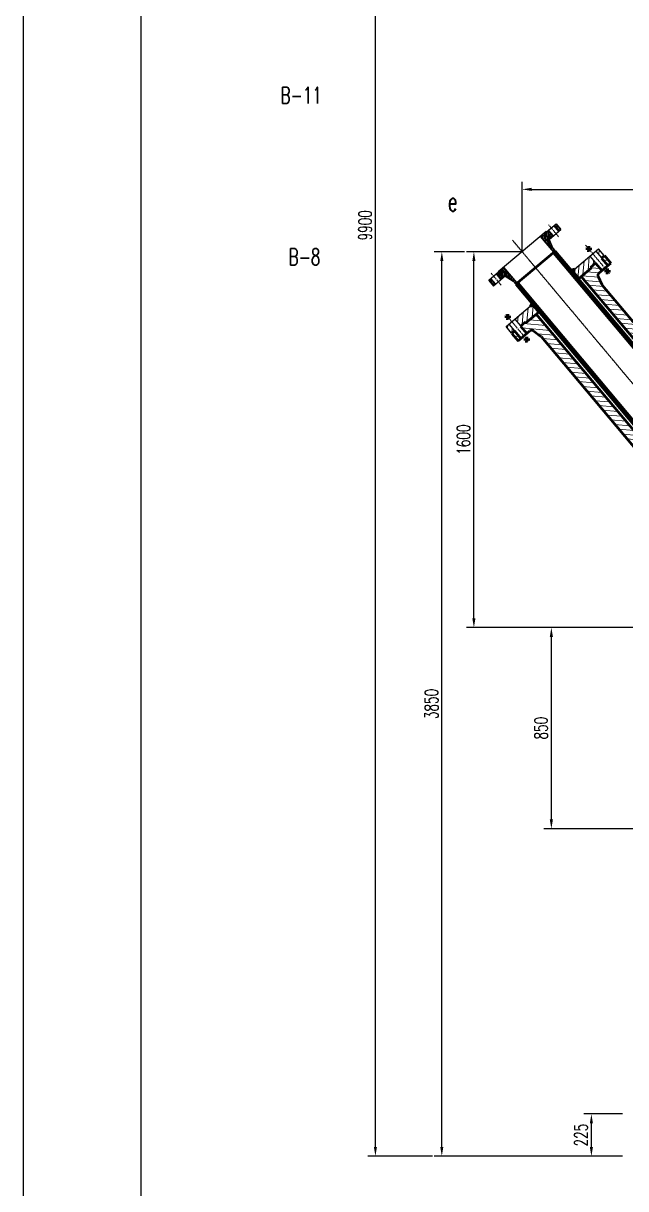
# Model space of a CAD drawing. Header units: millimetres. Extents: x -10 to 21015, y -2 to 14848.
# Drawn here: x -10 to 3197, y 3195 to 9395 of the extents above; entities that cross this region are included whole.
import ezdxf

# ---------------------------------------------------------------- set-up
doc = ezdxf.new("R2010")
doc.units = ezdxf.units.MM
doc.header["$LTSCALE"] = 5
doc.linetypes.add('CENTER', pattern=[2, 1.25, -0.25, 0.25, -0.25])
doc.layers.add('border', color=7, linetype='Continuous')
for name, color, linetype, lineweight in [('中心线', 4, 'CENTER', 18), ('实线', 7, 'Continuous', 53), ('文字', 3, 'Continuous', 30), ('细线', 1, 'Continuous', 18)]:
    doc.layers.add(name, color=color, linetype=linetype, lineweight=lineweight)
doc.styles.get("Standard").update_dxf_attribs({"font": 'txt.shx', "width": 0.67, "bigfont": 'hztxt.shx'})
doc.dimstyles.get("Standard").update_dxf_attribs({"dimtxt": 0.18, "dimasz": 0.18, "dimexe": 0.18, "dimexo": 0.0625, "dimgap": 0.09, "dimtad": 0, "dimtih": 1, "dimtoh": 1, "dimdec": 4, "dimzin": 0, "dimdsep": 46, "dimtxsty": 'Standard', "dimcen": 0.09, "dimadec": 0, "dimazin": 0, "dimtfac": 1, "dimtdec": 4, "dimtofl": 0, "dimtmove": 0, "dimatfit": 3, "dimfxl": 0, "dimtolj": 1, "dimtzin": 0, "dimarcsym": 0})

# ---------------------------------------------------------------- blocks, each defined once
blk = doc.blocks.new('*D6')
at = {"layer": 'DEFPOINTS', "color": 0}
for p in [(1864.5, 13272.7), (2924.8, 13272.7), (2168, 3367.7)]:
    blk.add_point(p, dxfattribs=at)
at = {"layer": '实线', "color": 1, "lineweight": -2}
for p, q in [((2924.8, 13272.7), (1824.5, 13272.7)), ((1864.5, 3417.7), (1864.5, 13222.7)), ((2168, 3367.7), (1824.5, 3367.7))]:
    blk.add_line(p, q, dxfattribs=at)
at = {"layer": '实线', "color": 1}
for points in [[(1856.2, 13222.7), (1872.9, 13222.7), (1864.5, 13272.7)], [(1856.2, 3417.7), (1872.9, 3417.7), (1864.5, 3367.7)]]:
    blk.add_solid(points, dxfattribs=at)
at = {"layer": '实线', "color": 3, "insert": (1809.5, 8320.2), "char_height": 70, "attachment_point": 5, "rotation": 90}
blk.add_mtext('\\A1;9900', dxfattribs=at)
blk = doc.blocks.new('*D49')
at = {"layer": 'DEFPOINTS', "color": 0}
for p in [(4795.7, 8540.2), (4795.7, 8511.8), (2645.6, 8180.1)]:
    blk.add_point(p, dxfattribs=at)
at = {"layer": '实线', "color": 1, "lineweight": -2}
for p, q in [((2645.6, 8180.1), (2645.6, 8551.8)), ((2695.6, 8511.8), (4745.7, 8511.8)), ((4795.7, 8540.2), (4795.7, 8471.8))]:
    blk.add_line(p, q, dxfattribs=at)
at = {"layer": '实线', "color": 1}
for points in [[(2695.6, 8520.1), (2695.6, 8503.5), (2645.6, 8511.8)], [(4745.7, 8520.1), (4745.7, 8503.5), (4795.7, 8511.8)]]:
    blk.add_solid(points, dxfattribs=at)
at = {"layer": '实线', "color": 3, "insert": (3720.6, 8566.8), "char_height": 70, "attachment_point": 5}
blk.add_mtext('\\A1;1720', dxfattribs=at)
blk = doc.blocks.new('*D50')
at = {"layer": 'DEFPOINTS', "color": 0}
for p in [(4795.7, 13310.2), (2593.7, 8241.9), (4344, 7523.5), (4795.7, 5617.7), (4795.7, 3260.2)]:
    blk.add_point(p, dxfattribs=at)
at = {"layer": '实线', "color": 1, "lineweight": -2}
blk.add_arc((4795.7, 5617.7), 1958.7, 91.46267, 128.53733, dxfattribs=at)
at = {"layer": '实线', "color": 1}
for points in [[(4745.6, 7584), (4745.8, 7567.4), (4795.7, 7576.3)], [(3580.7, 7143.3), (3570.1, 7156.2), (3536.7, 7118.1)]]:
    blk.add_solid(points, dxfattribs=at)
at = {"layer": '实线', "color": 3, "insert": (4107, 7509.9), "char_height": 70, "attachment_point": 5, "rotation": 20}
blk.add_mtext('\\A1;40°', dxfattribs=at)
blk = doc.blocks.new('*D7')
at = {"layer": 'DEFPOINTS', "color": 0}
for p in [(2218, 8180.1), (2338.7, 8180.1), (3179.4, 3367.7)]:
    blk.add_point(p, dxfattribs=at)
at = {"layer": '细线', "color": 1, "lineweight": -2}
for p, q in [((2338.7, 8180.1), (2178, 8180.1)), ((2218, 3417.7), (2218, 8130.1)), ((3179.4, 3367.7), (2178, 3367.7))]:
    blk.add_line(p, q, dxfattribs=at)
at = {"layer": '细线', "color": 1}
for points in [[(2209.7, 8130.1), (2226.3, 8130.1), (2218, 8180.1)], [(2209.7, 3417.7), (2226.3, 3417.7), (2218, 3367.7)]]:
    blk.add_solid(points, dxfattribs=at)
at = {"layer": '细线', "color": 3, "insert": (2163, 5773.9), "char_height": 70, "attachment_point": 5, "rotation": 90}
blk.add_mtext('\\A1;3850', dxfattribs=at)
blk = doc.blocks.new('*D52')
at = {"layer": 'DEFPOINTS', "color": 0}
for p in [(2388.7, 8180.1), (2645.6, 8180.1), (2801.1, 6180.2)]:
    blk.add_point(p, dxfattribs=at)
at = {"layer": '细线', "color": 1, "lineweight": -2}
for p, q in [((2645.6, 8180.1), (2348.7, 8180.1)), ((2388.7, 6230.2), (2388.7, 8130.1)), ((2801.1, 6180.2), (2348.7, 6180.2))]:
    blk.add_line(p, q, dxfattribs=at)
at = {"layer": '细线', "color": 1}
for points in [[(2380.3, 8130.1), (2397, 8130.1), (2388.7, 8180.1)], [(2380.3, 6230.2), (2397, 6230.2), (2388.7, 6180.2)]]:
    blk.add_solid(points, dxfattribs=at)
at = {"layer": '细线', "color": 3, "insert": (2333.7, 7180.2), "char_height": 70, "attachment_point": 5, "rotation": 90}
blk.add_mtext('\\A1;1600', dxfattribs=at)
blk = doc.blocks.new('*D53')
at = {"layer": 'DEFPOINTS', "color": 0}
for p in [(2801.1, 6180.2), (3461.9, 6180.2), (4513.2, 5110.2)]:
    blk.add_point(p, dxfattribs=at)
at = {"layer": '细线', "color": 1, "lineweight": -2}
for p, q in [((3461.9, 6180.2), (2761.1, 6180.2)), ((2801.1, 5160.2), (2801.1, 6130.2)), ((4513.2, 5110.2), (2761.1, 5110.2))]:
    blk.add_line(p, q, dxfattribs=at)
at = {"layer": '细线', "color": 1}
for points in [[(2792.8, 6130.2), (2809.5, 6130.2), (2801.1, 6180.2)], [(2792.8, 5160.2), (2809.5, 5160.2), (2801.1, 5110.2)]]:
    blk.add_solid(points, dxfattribs=at)
at = {"layer": '细线', "color": 3, "insert": (2746.1, 5645.2), "char_height": 70, "attachment_point": 5, "rotation": 90}
blk.add_mtext('\\A1;850', dxfattribs=at)
blk = doc.blocks.new('*D54')
at = {"layer": 'DEFPOINTS', "color": 0}
for p in [(3014.2, 3592.7), (3179.4, 3592.7), (3179.4, 3367.7)]:
    blk.add_point(p, dxfattribs=at)
at = {"layer": '细线', "color": 1, "lineweight": -2}
for p, q in [((3179.4, 3592.7), (2974.2, 3592.7)), ((3014.2, 3417.7), (3014.2, 3542.7)), ((3179.4, 3367.7), (2974.2, 3367.7))]:
    blk.add_line(p, q, dxfattribs=at)
at = {"layer": '细线', "color": 1}
for points in [[(3005.9, 3542.7), (3022.5, 3542.7), (3014.2, 3592.7)], [(3005.9, 3417.7), (3022.5, 3417.7), (3014.2, 3367.7)]]:
    blk.add_solid(points, dxfattribs=at)
at = {"layer": '细线', "color": 3, "insert": (2959.2, 3480.2), "char_height": 70, "attachment_point": 5, "rotation": 90}
blk.add_mtext('\\A1;225', dxfattribs=at)
blk = doc.blocks.new('*U2')
at = {"layer": '细线', "linetype": 'Continuous'}
h = blk.add_hatch(dxfattribs=at)
h.set_pattern_fill('U', color=1, scale=4, angle=45, style=0, pattern_type=0)
h.set_pattern_definition([(45, (0, 0), (-2.8284271, 2.8284271), [])])
h.paths.add_polyline_path([(9665.3, 3722.5), (9665.3, 3690.5), (9652.8, 3690.5), (9652.8, 3722.5)])
h.paths.add_polyline_path([(9738.7, 3776.5), (9738.7, 3688.5), (9707.3, 3688.5), (9707.3, 3690.5), (9695.3, 3690.5), (9695.3, 3722.5), (9718.3, 3722.5), (9730.7, 3760.5), (9730.7, 3776.5)])
h.paths.add_polyline_path([(9962.3, 3722.5), (9949.8, 3760.5), (9949.8, 3776.5), (9941.8, 3776.5), (9941.8, 3688.5), (9973.3, 3688.5), (9973.3, 3690.5), (9985.3, 3690.5), (9985.3, 3722.5)])
h.paths.add_polyline_path([(10027.8, 3690.5), (10027.8, 3722.5), (10015.3, 3722.5), (10015.3, 3690.5)])

msp = doc.modelspace()

# ---------------------------------------------------------------- hatches: boundary and pattern name
at = {"layer": '细线'}
h = msp.add_hatch(dxfattribs=at)
h.set_pattern_fill('ANSI31', color=256, scale=187.5, angle=130, style=0)
h.set_pattern_definition([(175, (593.272, 2236.665), (-2.04271, -23.34831), [])])
h.paths.add_polyline_path([(2720.70324, 7847.4508), (2666.12257, 7801.65218), (2662.50689, 7805.96118), (2637.13167, 7784.66884), (2670.87802, 7744.45151), (2687.32775, 7758.25447, -0.3427532938), (2705.71785, 7758.94853), (2743.97674, 7731.47972, -0.062576142), (2746.71912, 7728.93681), (3461.41238, 6877.19855), (3459.09369, 6967.47133)])
h.paths.add_polyline_path([(2605.53233, 7758.15385), (2590.21144, 7745.2981), (2623.95779, 7705.08077), (2639.27868, 7717.93652)])
h.paths.add_polyline_path([(3049.85203, 8047.7114, -0.3427532938), (3053.72895, 8065.70159), (3070.17868, 8079.50455), (3036.43233, 8119.72188), (3011.05711, 8098.42954), (3014.67279, 8094.12054), (2960.09212, 8048.32193), (3446.21207, 7468.98673), (3443.89338, 7559.25951), (3072.288, 8002.12155, -0.062576142), (3070.25994, 8005.26384)])
h.paths.add_polyline_path([(3083.35255, 8159.09262), (3068.03167, 8146.23687), (3101.77802, 8106.01954), (3117.0989, 8118.87529)])
h = msp.add_hatch(dxfattribs=at)
h.set_pattern_fill('ANSI31', color=256, scale=125, angle=305, style=0)
h.set_pattern_definition([(350, (-6256.198, 4182.747), (2.713253, 15.387621), [])])
h.paths.add_polyline_path([(2621.78603, 8014.92443), (2612.21048, 8006.88958), (3395.93592, 7072.88197), (3395.93592, 7092.32852)])
h.paths.add_polyline_path([(3395.93592, 7479.31482), (3395.93592, 7498.76137), (2920.48517, 8065.3815), (2910.90962, 8057.34666)])
h.paths.add_polyline_path([(3395.93592, 7498.76137), (3395.93592, 7479.31482), (3420.67724, 7449.82926), (3420.67724, 7469.27581)])
h.paths.add_polyline_path([(3395.93592, 7092.32852), (3395.93592, 7072.88197), (3420.67724, 7043.39641), (3420.67724, 7062.84296)])
h.paths.add_polyline_path([(3420.67724, 7062.84296), (3420.67724, 7043.39641), (4144.94601, 6180.24651), (4161.2636, 6180.24651)])
h.paths.add_polyline_path([(3420.67724, 7469.27581), (3420.67724, 7449.82926), (4485.98366, 6180.24651), (4502.30125, 6180.24651)])
h = msp.add_hatch(dxfattribs=at)
h.set_pattern_fill('ANSI37', color=256, scale=6.25, angle=40, style=0)
h.set_pattern_definition([(85, (-3732.4019, -3374.77805), (-0.77827711, 0.068090424), []), (175, (-3732.4019, -3374.77805), (-0.068090424, -0.77827711), [])])
h.paths.add_polyline_path([(2924.42874, 8087.74655), (2906.28101, 8082.30936), (2920.48517, 8065.3815)])
h = msp.add_hatch(dxfattribs=at)
h.set_pattern_fill('ANSI37', color=256, scale=6.25, angle=40, style=0)
h.set_pattern_definition([(175, (15132.40005, 12454.6703), (0.068090424, 0.77827711), []), (85, (15132.40005, 12454.6703), (0.77827711, -0.068090424), [])])
h.paths.add_polyline_path([(2688.07044, 7889.41839), (2696.57635, 7906.34625), (2710.78051, 7889.41839)])

# ---------------------------------------------------------------- linework, layer by layer
at = {"color": 7}
for p, q in [((2774.51454, 8285.04191), (2826.70132, 8328.83182)), ((2840.44338, 8288.14648), (2814.73188, 8318.78826)), ((2826.70132, 8328.83182), (2852.41283, 8298.19004)), ((2772.90757, 8286.95702), (2518.1978, 8073.23014)), ((2813.49909, 8177.42255), (2742.79245, 8261.68744)), ((2772.90757, 8286.95702), (2774.51454, 8285.04191)), ((2811.71671, 8264.04195), (2786.00521, 8294.68373)), ((2789.69294, 8245.56181), (2852.41283, 8298.19004)), ((2789.69294, 8245.56181), (2808.30378, 8199.17131)), ((2808.30378, 8199.17131), (2821.15953, 8183.85042)), ((2924.42874, 8087.74655), (3052.82014, 8195.47974)), ((3082.95081, 8159.5714), (3052.82014, 8195.47974)), ((2821.15953, 8183.85042), (2611.35911, 8007.80697)), ((3005.89992, 8156.10899), (3036.03059, 8120.20066)), ((3037.49925, 8182.62398), (3067.62992, 8146.71565)), ((3067.62992, 8146.71565), (3082.95081, 8159.5714)), ((2519.80477, 8071.31503), (2467.61799, 8027.52513)), ((2534.0256, 8031.03144), (2508.3141, 8061.67322)), ((2518.1978, 8073.23014), (2519.80477, 8071.31503)), ((2619.01956, 8014.23484), (2548.31292, 8098.49973)), ((2944.04479, 8037.30425), (3012.98879, 8095.15513)), ((3010.17659, 8098.50658), (3036.03059, 8120.20066)), ((3012.98879, 8095.15513), (3010.17659, 8098.50658)), ((2467.61799, 8027.52513), (2493.32949, 7996.88335)), ((2505.29894, 8006.92691), (2479.58743, 8037.56868)), ((2556.04938, 8049.51158), (2493.32949, 7996.88335)), ((2556.04938, 8049.51158), (2598.50336, 8023.12786)), ((2598.50336, 8023.12786), (2611.35911, 8007.80697)), ((2559.67903, 7781.68521), (2688.07044, 7889.41839)), ((2606.59926, 7821.05595), (2636.72992, 7785.14762)), ((2665.39612, 7803.49026), (2734.34012, 7861.34114)), ((2589.8097, 7745.77688), (2559.67903, 7781.68521)), ((2574.99992, 7794.54096), (2605.13059, 7758.63263)), ((2605.13059, 7758.63263), (2589.8097, 7745.77688)), ((2662.58392, 7806.8417), (2636.72992, 7785.14762)), ((2665.39612, 7803.49026), (2662.58392, 7806.8417))]:
    msp.add_line(p, q, dxfattribs=at)
at = {"layer": 'border', "color": 1, "linetype": 'Continuous'}
msp.add_lwpolyline([(-10.00004, -2.49996), (21014.99996, -2.49996), (21014.99996, 14847.50004), (-10.00004, 14847.50004)], close=True, dxfattribs=at)
at = {"layer": 'border', "color": 7, "linetype": 'Continuous'}
msp.add_lwpolyline([(614.99996, 247.50004), (20764.99996, 247.50004), (20764.99996, 14597.50004), (614.99996, 14597.50004)], close=True, dxfattribs=at)
at = {"layer": '中心线'}
for p, q in [((2839.73928, 8259.81577), (2786.70931, 8323.01444)), ((4795.67724, 5617.67492), (2593.66305, 8241.93324)), ((2601.76278, 8232.28036), (4888.07258, 5507.56244)), ((2983.63092, 8214.73495), (3110.08288, 8064.03538)), ((2533.32151, 8002.70073), (2480.29153, 8065.89939)), ((2558.1114, 7846.75472), (2679.18289, 7702.46735))]:
    msp.add_line(p, q, dxfattribs=at)
at = {"layer": '实线'}
for p, q in [((2984.3407, 8197.6283), (3015.78433, 8194.69282)), ((3000.86909, 8209.97038), (2996.9657, 8178.90212)), ((2612.21048, 8006.88958), (2821.91514, 8182.85269)), ((2812.33959, 8174.81785), (4958.03727, 5617.67492)), ((2821.91514, 8182.85269), (4974.35486, 5617.67492)), ((3068.03167, 8146.23687), (3083.35255, 8159.09262)), ((3068.03167, 8146.23687), (3101.77802, 8106.01954)), ((3083.35255, 8159.09262), (3117.0989, 8118.87529)), ((2924.42874, 8087.74655), (2906.28101, 8082.30936)), ((2920.48517, 8065.3815), (2924.42874, 8087.74655)), ((2921.05188, 8068.59544), (2945.9599, 8038.91122)), ((2945.25001, 8035.86792), (3014.67279, 8094.12054)), ((3011.05711, 8098.42954), (3036.43233, 8119.72188)), ((3011.05711, 8098.42954), (3014.67279, 8094.12054)), ((3036.43233, 8119.72188), (3070.17868, 8079.50455)), ((3053.72895, 8065.70159), (3117.0989, 8118.87529)), ((3084.0752, 8078.76936), (3115.51883, 8075.83388)), ((3100.60359, 8091.11144), (3096.7002, 8060.04318)), ((2612.21048, 8006.88958), (4616.99962, 5617.67492)), ((2621.78603, 8014.92443), (4633.31721, 5617.67492)), ((2960.09212, 8048.32193), (3446.21207, 7468.98673)), ((3049.85203, 8047.7114), (3070.25994, 8005.26384)), ((3072.288, 8002.12155), (3443.89338, 7559.25951)), ((2688.07044, 7889.41839), (2696.57635, 7906.34625)), ((2710.78051, 7889.41839), (2688.07044, 7889.41839)), ((2707.51699, 7889.41839), (2732.42501, 7859.73417)), ((2553.44071, 7836.06027), (2584.88434, 7833.12479)), ((2569.96909, 7848.40235), (2566.06571, 7817.33409)), ((2666.12257, 7801.65218), (2735.54535, 7859.90481)), ((2720.70324, 7847.4508), (3459.09369, 6967.47133)), ((2590.21144, 7745.2981), (2605.53233, 7758.15385)), ((2605.53233, 7758.15385), (2639.27868, 7717.93652)), ((2623.95779, 7705.08077), (2687.32775, 7758.25447)), ((2637.13167, 7784.66884), (2662.50689, 7805.96118)), ((2637.13167, 7784.66884), (2670.87802, 7744.45151)), ((2662.50689, 7805.96118), (2666.12257, 7801.65218)), ((2705.71785, 7758.94853), (2743.97674, 7731.47972)), ((2590.21144, 7745.2981), (2623.95779, 7705.08077)), ((2654.67098, 7715.41872), (2686.11461, 7712.48324)), ((2671.19937, 7727.7608), (2667.29598, 7696.69254)), ((2746.71912, 7728.93681), (3461.41238, 6877.19855))]:
    msp.add_line(p, q, dxfattribs=at)
for centre, start, end in [((3063.37077, 8054.21092), 130, 205.677280022), ((3083.77867, 8011.76336), 205.677280022, 220), ((2696.96956, 7746.7638), 54.322719978, 130), ((2735.22845, 7719.295), 40, 54.322719978)]:
    msp.add_arc(centre, 15, start, end, dxfattribs=at)
at = {"layer": '细线'}
for p, q in [((3053.79039, 8163.20896), (3056.25553, 8191.38561)), ((2969.34608, 8058.53455), (2975.66299, 8130.7372)), ((2996.42984, 8081.26053), (3002.74675, 8153.46317)), ((3024.05285, 8110.15014), (3025.98007, 8132.1784)), ((3078.22037, 8155.60209), (3078.9815, 8164.30184)), ((2942.85726, 8042.6088), (2948.57923, 8108.01122)), ((2671.42471, 7808.54884), (2677.74162, 7880.75148)), ((2698.50847, 7831.27481), (2703.59537, 7889.41839)), ((2620.84284, 7804.08111), (2623.5741, 7835.29954)), ((2644.88019, 7791.98651), (2650.65786, 7858.02551)), ((2725.59223, 7854.00079), (2726.69163, 7866.56695)), ((2567.84141, 7771.95767), (2569.40658, 7789.84759)), ((2590.71267, 7746.53456), (2593.03252, 7773.05055))]:
    msp.add_line(p, q, dxfattribs=at)

# ---------------------------------------------------------------- block references
at = {"color": 1, "linetype": 'Continuous', "xscale": 1.249999999998866, "yscale": 1.25, "zscale": 1.25, "rotation": 220.0000000000116}
msp.add_blockref('*U2', (9104.50489, 19618.58728), dxfattribs=at)

# ---------------------------------------------------------------- texts
at = {"layer": '文字', "color": 7, "width": 0.67}
for s, p in [('B-11', (1359.95538, 8968.6)), ('B-8', (1402.97741, 8108.87748))]:
    msp.add_text(s, height=87.5, dxfattribs=at).set_placement(p)
at = {"layer": '文字', "width": 0.67}
msp.add_text('e', height=100, dxfattribs=at).set_placement((2249.8707, 8396.20061))

# ---------------------------------------------------------------- dimensions: what is measured, and where the dimension line sits
at = {"layer": '实线'}
dim = msp.add_linear_dim(base=(1864.54449, 13272.74651), p1=(2167.98942, 3367.74651), p2=(2924.80521, 13272.74651), angle=90, text='9900', dimstyle='Standard', override={"dimscale": 20, "dimtxt": 3.5, "dimasz": 2.5, "dimexe": 2, "dimexo": 0, "dimgap": 1, "dimtad": 1, "dimtih": 0, "dimtoh": 0, "dimzin": 8, "dimclrd": 1, "dimclre": 1, "dimclrt": 3, "dimadec": 3, "dimazin": 2, "dimatfit": 0, "dimtvp": 0.718659}, dxfattribs=at)
dim.commit()
dim.dimension.update_dxf_attribs({"geometry": '*D6', "text_midpoint": (1809.54449, 8320.24651)})
dim = msp.add_angular_dim_2l(base=(4343.98082, 7523.53198), line1=((4795.67724, 13310.24651), (4795.67724, 3260.24651)), line2=((4795.67724, 5617.67492), (2593.66305, 8241.93324)), dimstyle='Standard', override={"dimscale": 20, "dimtxt": 3.5, "dimasz": 2.5, "dimexe": 2, "dimexo": 0, "dimgap": 1, "dimtad": 1, "dimtih": 0, "dimtoh": 0, "dimzin": 8, "dimclrd": 1, "dimclre": 1, "dimclrt": 3, "dimadec": 3, "dimazin": 2, "dimatfit": 0, "dimtvp": 0.718659}, dxfattribs=at)
dim.commit()
dim.dimension.update_dxf_attribs({"geometry": '*D50', "text_midpoint": (4106.96742, 7509.8896)})
dim = msp.add_linear_dim(base=(4795.67724, 8511.81435), p1=(2645.55269, 8180.09358), p2=(4795.67724, 8540.18439), text='1720', dimstyle='Standard', override={"dimscale": 20, "dimtxt": 3.5, "dimasz": 2.5, "dimexe": 2, "dimexo": 0, "dimgap": 1, "dimtad": 1, "dimtih": 0, "dimtoh": 0, "dimzin": 8, "dimclrd": 1, "dimclre": 1, "dimclrt": 3, "dimadec": 3, "dimazin": 2, "dimatfit": 0, "dimtvp": 0.718659}, dxfattribs=at)
dim.commit()
dim.dimension.update_dxf_attribs({"geometry": '*D49', "text_midpoint": (3720.61496, 8566.81435)})
at = {"layer": '细线'}
for base, p1, p2, text, picture, middle in [((2217.98942, 8180.09358), (3179.42724, 3367.74651), (2338.65115, 8180.09358), '3850', '*D7', (2162.98942, 5773.92005)), ((2388.65115, 8180.09358), (2801.14145, 6180.24651), (2645.55269, 8180.09358), '1600', '*D52', (2333.65115, 7180.17005)), ((2801.14145, 6180.24651), (4513.17724, 5110.17563), (3461.92724, 6180.24651), '850', '*D53', (2746.14145, 5645.21107))]:
    dim = msp.add_linear_dim(base=base, p1=p1, p2=p2, angle=90, text=text, dimstyle='Standard', override={"dimscale": 20, "dimtxt": 3.5, "dimasz": 2.5, "dimexe": 2, "dimexo": 0, "dimgap": 1, "dimtad": 1, "dimtih": 0, "dimtoh": 0, "dimzin": 8, "dimclrd": 1, "dimclre": 1, "dimclrt": 3, "dimadec": 3, "dimazin": 2, "dimatfit": 0, "dimtvp": 0.718659}, dxfattribs=at)
    dim.commit()
    dim.dimension.update_dxf_attribs({"geometry": picture, "text_midpoint": middle})
dim = msp.add_linear_dim(base=(3014.20684, 3592.74651), p1=(3179.42724, 3367.74651), p2=(3179.42724, 3592.74651), angle=90, dimstyle='Standard', override={"dimscale": 20, "dimtxt": 3.5, "dimasz": 2.5, "dimexe": 2, "dimexo": 0, "dimgap": 1, "dimtad": 1, "dimtih": 0, "dimtoh": 0, "dimzin": 8, "dimclrd": 1, "dimclre": 1, "dimclrt": 3, "dimadec": 3, "dimazin": 2, "dimatfit": 0, "dimtvp": 0.718659}, dxfattribs=at)
dim.commit()
dim.dimension.update_dxf_attribs({"geometry": '*D54', "text_midpoint": (2959.20684, 3480.24651)})

doc.saveas('drawing.dxf')
